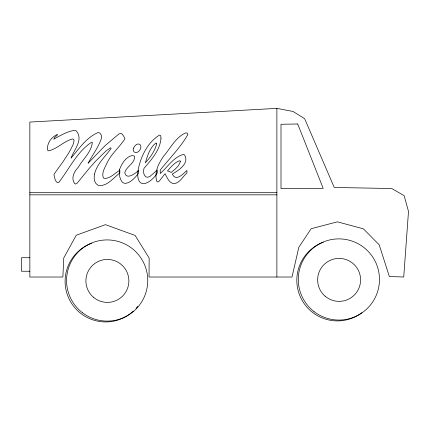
<?xml version="1.0" encoding="UTF-8"?>
<svg xmlns="http://www.w3.org/2000/svg" width="430" height="430" viewBox="0 0 430 430"><rect width="100%" height="100%" fill="white"/><g stroke="black" fill="none" stroke-linecap="round" stroke-linejoin="round"><path stroke-width="0.64" d="M276.882 108.376L29.853 122.066L29.853 277.022L62.871 277.022L63.764 257.93L76.26 235.215L105.452 224.664L135.133 235.436L149.151 258.065L149.043 277.022L292.008 277.022L298.818 247.261L311.159 228.712L337.373 221.842L363.393 228.819L379.228 244.847L389.327 276.506L403.732 277.022L408.5 211.404L404.109 195.628L391.714 188.528L334.244 187.469L304.644 118.701L293.061 111.467L276.882 108.376L276.882 277.022M29.853 192.699L276.882 192.699M29.853 194.833L276.882 194.833M29.853 257.726L21.5 257.726L21.5 271.239L29.853 271.239M361.958 312.642A40.597 40.597 0 0 1 301.828 299.855A40.597 40.597 0 0 1 323.29 242.251M137.767 306.224A40.597 40.597 0 0 1 136.079 308.262M133.279 311.121A40.597 40.597 0 0 1 71.106 302.613A40.597 40.597 0 0 1 91.563 243.289M156.16 173.086L155.945 176.606L156.423 180.605L157.052 181.637L157.977 181.981L159.132 181.261L165.061 173.698C167.044 177.192 168.431 181.793 172.521 183.406C179.138 184.653 182.54 176.472 186.916 173.102L186.916 170.436C183.293 173.639 176.123 182.083 172.306 174.096C178.391 170.468 189.936 163.287 184.427 154.795L183.336 154.434C173.505 157.138 167.582 167.098 160.245 173.5L160.245 170.076C169.511 158.342 180.45 147.614 187.835 134.525L187.356 133.246L185.921 132.816C175.741 137.025 170.382 148.431 163.411 156.445C160.051 161.508 156.859 166.926 156.16 173.086M161.003 138.309C160.035 150.215 151.398 159.734 143.964 168.367C143.389 171.258 143.201 175.026 145.969 176.886L147.705 177.284L149.855 176.504L157.262 169.995L157.262 172.946C151.468 182.755 137.283 191.092 137.675 172.785C139.68 158.665 147.006 142.486 159.611 135.047L160.723 135.783L161.003 138.309M94.525 174.037C93.686 178.058 94.052 183.175 98.137 185.292C106.984 187.066 113.461 177.633 119.841 173.021L119.841 170.275C114.794 173.075 110.3 178.762 104.178 178.439L103.34 177.843C101.281 172.618 105.296 167.114 107.263 162.454C111.698 153.505 119.653 146.974 124.974 138.788L123.405 135.724L121.964 133.929L120.798 133.332L118.965 133.929L104.834 145.872L88.112 163.228C92.552 154.612 98.997 146.711 101.727 137.315C101.652 135.579 100.84 133.945 99.464 132.881L98.142 132.499C86.451 137.433 79.029 148.705 71.074 158.095C74.03 149.721 84.108 139.083 75.9 130.602L74.815 130.231C67.209 131.446 60.426 135.488 53.798 139.186L54.793 137.353L57.222 135.203L57.539 134.73L57.222 134.45C51.138 137.396 46.424 143.512 47.757 150.484L48.741 150.849C57.469 148.839 63.86 141.094 72.546 138.949L73.713 139.374L74.1 140.658L72.906 145.136L69.085 152.381L63.07 161.68L54.433 173.58L53.954 174.892L55.169 179.692L56.432 181.917L57.776 182.659L58.846 182.347C69.332 168.845 77.061 151.656 91.773 142.131L92.31 142.438C91.563 151.924 82.84 159.267 78.298 167.232C74.213 171.484 70.724 177.95 74.573 183.486L75.61 184.051L77.126 183.212L89.499 168.028L95.858 160.922L105.866 151.091L110.526 147.743L111.16 148.42C105.237 156.66 96.981 163.825 94.525 174.037M119.561 169.501C118.884 173.559 119.497 177.95 121.738 181.449A4.811 4.811 0 0 0 125.694 183.374C131.36 182.444 135.063 177.407 138.589 173.344L138.589 170.436C135.869 173.016 126.544 180.466 124.775 172.865C125.974 166.571 134.966 163.572 134.579 156.558L134.122 155.977L132.3 155.51C125.759 156.853 121.749 163.669 119.561 169.501M133.515 148.124L133.096 149.973L133.993 151.887L135.885 152.639L137.697 152.123C140.621 150.683 142.927 144.346 138.229 143.921L136.471 144.458L134.767 146.071L133.515 148.124M180.39 161.282C179.353 166.179 174.795 169.382 171.194 172.468L169.141 171.36L167.453 170.995C170.941 166.964 174.596 162.368 179.831 160.643L180.39 161.282M156.665 143.846C154.907 151.113 150.29 157.364 145.356 162.83C147.458 155.719 149.968 147.587 156.025 142.927L156.665 143.846M297.71 124.001L281 124.265L281 188.614L323.188 188.351L297.71 124.001M314.013 311.556A40.597 40.597 0 0 0 379.104 284.972A40.597 40.597 0 0 0 323.537 241.891A40.597 40.597 0 0 0 314.013 311.556M325.075 296.136A21.479 21.479 0 0 0 360.211 283.913A21.479 21.479 0 0 0 332.057 259.591A21.479 21.479 0 0 0 325.075 296.136M93.348 297.173A21.479 21.479 0 0 0 128.489 284.95A21.479 21.479 0 0 0 100.335 260.628A21.479 21.479 0 0 0 93.348 297.173M82.286 312.594A40.597 40.597 0 0 0 147.382 286.009A40.597 40.597 0 0 0 91.816 242.928A40.597 40.597 0 0 0 82.286 312.594"/></g></svg>
